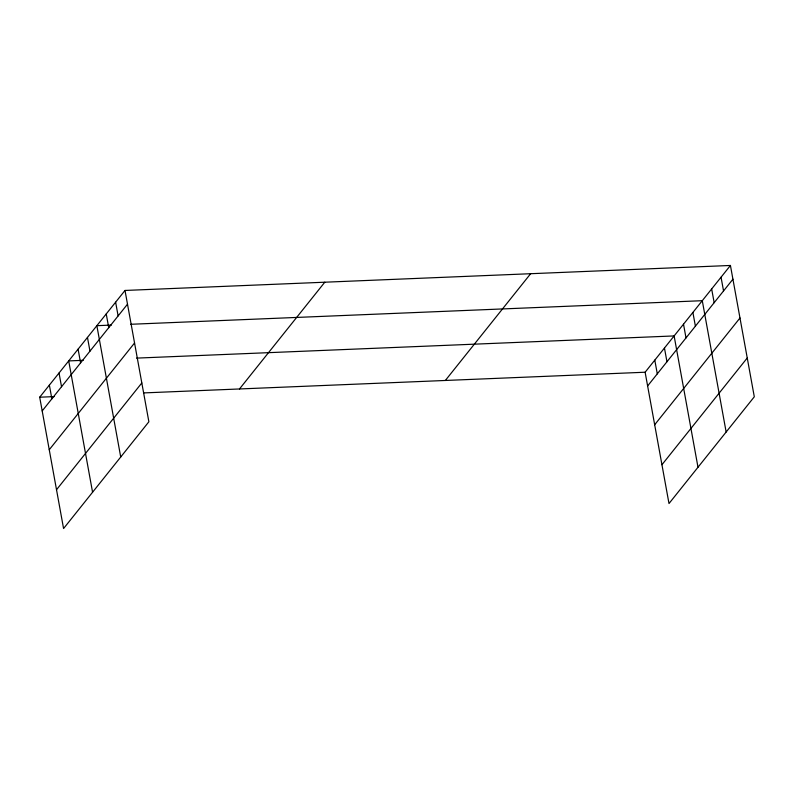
<?xml version="1.0" encoding="UTF-8"?>
<svg xmlns="http://www.w3.org/2000/svg" width="794" height="794" viewBox="0 0 794 794"><rect width="100%" height="100%" fill="white"/><g stroke="black" fill="none" stroke-linecap="round" stroke-linejoin="round"><path stroke-width="1.19" d="M125.005 290.455L148.875 421.773L63.57 528.536L39.7 397.208L125.005 290.455L730.43 265.464L754.3 396.792L668.995 503.545L645.125 372.227L730.43 265.464M42.191 410.935L127.506 304.181M49.248 449.741L134.553 342.988M56.513 489.729L141.818 382.966M239.49 388.971L324.796 282.207M445.335 380.475L530.64 273.712M647.616 385.953L732.931 279.2M654.673 424.76L739.978 317.997M661.938 464.738L747.243 357.985M111.388 325.083L96.858 325.679L120.718 457.007M130.762 324.28L702.283 300.698L726.143 432.015M83.231 360.317L68.701 360.913L92.57 492.23M136.508 358.114L674.126 335.931L697.995 467.249M39.7 397.208L54.23 396.613M143.833 392.911L645.125 372.227M721.051 277.215L723.542 290.941M711.662 288.956L714.163 302.683M692.894 312.439L695.395 326.165M683.515 324.19L686.006 337.916M664.459 348.03L666.96 361.756M654.792 360.129L657.293 373.855M115.626 302.196L118.117 315.923M106.237 313.938L108.738 327.664M87.469 337.43L89.97 351.156M78.09 349.171L80.581 362.898M59.034 373.011L61.535 386.738M49.367 385.11L51.868 398.836"/></g></svg>
